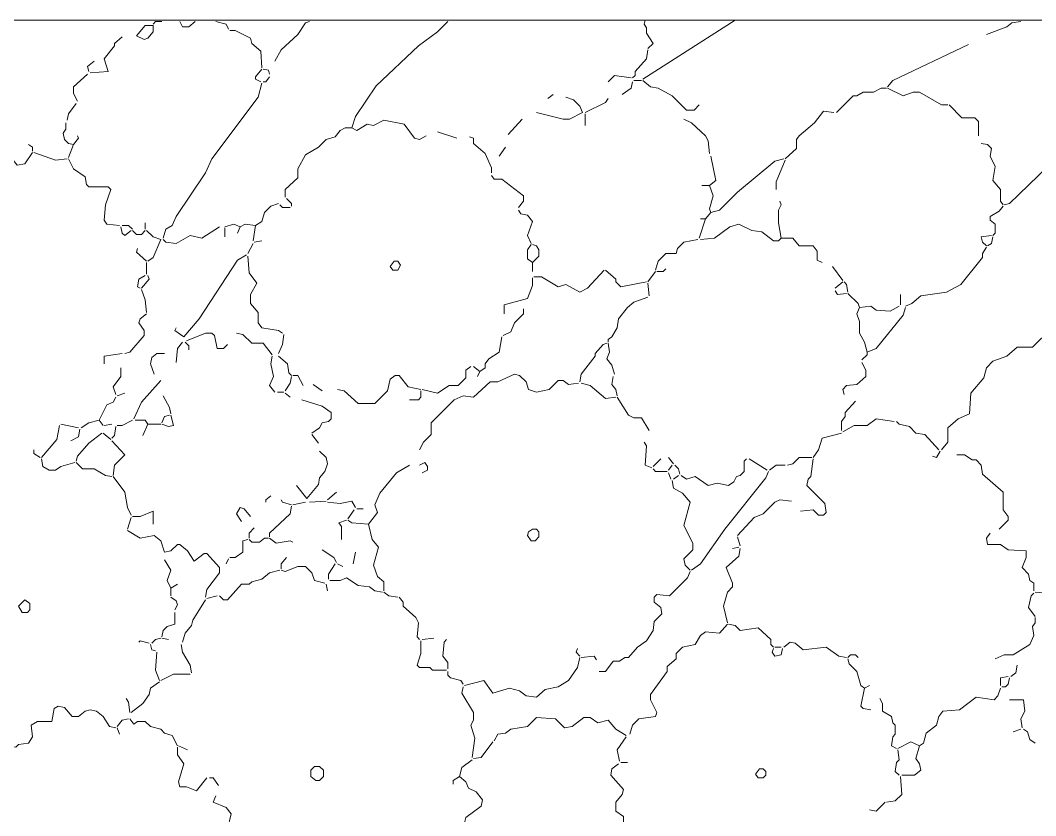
# Model space of a CAD drawing. Header units: millimetres. Extents: x 0 to 150953, y 0 to 85148.
# Drawn here: x 95980 to 119843, y 66452 to 85148 of the extents above; entities that cross this region are included whole.
import ezdxf

# ---------------------------------------------------------------- set-up
doc = ezdxf.new("R2010")
doc.units = ezdxf.units.MM
doc.layers.add('ANNOTATION', color=3, linetype='CONTINUOUS', lineweight=0, plot=False)
doc.layers.add('LINEWORK', color=7, linetype='CONTINUOUS', lineweight=0, plot=False)

msp = doc.modelspace()

# ---------------------------------------------------------------- linework, layer by layer
at = {"layer": 'ANNOTATION'}
msp.add_lwpolyline([(0, 0), (150952.665, 0), (150952.665, 85148.15), (0, 85148.15)], close=True, dxfattribs=at)
at = {"layer": 'LINEWORK'}
for points in [[(99098.47, 85027.631), (98917.688, 85027.631), (98706.773, 84786.587), (98887.554, 84696.196), (98977.945, 84726.324), (99098.47, 84876.978)], [(104762.957, 79483.657), (104853.348, 79483.657), (104913.605, 79393.266), (104853.348, 79272.747), (104732.823, 79272.747), (104672.567, 79363.138)], [(108017.027, 73186.434), (108107.418, 73186.434), (108167.674, 73126.171), (108167.674, 73005.652), (108077.284, 72915.261), (107986.893, 72915.261), (107896.502, 73035.78), (107926.636, 73126.171)], [(96085.439, 71529.265), (95934.791, 71378.617), (96025.182, 71227.964), (96145.696, 71227.964), (96205.964, 71288.226), (96205.964, 71438.874)], [(102894.884, 67612.331), (103015.398, 67612.331), (103105.789, 67521.941), (103105.789, 67371.287), (103015.398, 67280.897), (102925.007, 67280.897), (102804.493, 67371.287), (102804.493, 67521.941)], [(113350.085, 67552.069), (113440.476, 67552.069), (113500.733, 67491.812), (113500.733, 67401.421), (113440.476, 67341.159), (113319.951, 67341.159), (113259.694, 67431.55)]]:
    msp.add_lwpolyline(points, close=True, dxfattribs=at)
for points in [[(99309.374, 85118.022), (99158.727, 85118.022), (99098.47, 85057.759)], [(99731.206, 85118.022), (99791.462, 84997.497), (99942.11, 84997.497), (100092.769, 85118.022)], [(100574.846, 85118.022), (100815.895, 85057.759), (100876.152, 84937.24)], [(102774.359, 85118.022), (102683.969, 85087.888), (102503.187, 84816.715), (102111.49, 84455.152), (101960.842, 84183.979)], [(106028.429, 85118.022), (105787.39, 84876.978), (105335.436, 84545.543), (104341.137, 83611.506), (103859.049, 82888.38), (103768.658, 82617.207)], [(112777.606, 85148.15), (110608.227, 83762.159)], [(110668.494, 85148.15), (110638.36, 85057.759), (110698.617, 84967.368), (110698.617, 84846.849), (110849.276, 84605.805), (110728.751, 84485.286)], [(119496.661, 85118.022), (119285.745, 85087.888), (119165.231, 84997.497), (118683.143, 84816.715)], [(98375.343, 84756.458), (98194.562, 84605.805), (98194.562, 84545.543), (97953.512, 84244.242), (98043.903, 83942.941), (97622.083, 83912.807)], [(100906.286, 84907.106), (101026.8, 84907.106), (101388.363, 84726.324), (101418.497, 84605.805), (101629.413, 84425.023), (101659.536, 84033.332)], [(118261.323, 84575.677), (116483.63, 83732.025), (116363.116, 83581.378)], [(110728.751, 84455.152), (110698.617, 84244.242), (110427.445, 83942.941), (110427.445, 83852.55), (110367.188, 83792.288)], [(97712.474, 84183.979), (97561.826, 84063.46), (97591.949, 83942.941)], [(101659.536, 84003.198), (101508.888, 83822.416), (101508.888, 83762.159), (101629.413, 83701.897)], [(101689.67, 84003.198), (101810.194, 83973.069), (101840.317, 83882.679)], [(97561.826, 83882.679), (97230.386, 83581.378), (97230.386, 83430.724), (97320.776, 83249.943)], [(101840.317, 83822.416), (101749.926, 83701.897), (101689.67, 83701.897)], [(110337.054, 83792.288), (109945.368, 83852.55), (109794.709, 83701.897)], [(101659.536, 83671.768), (101569.145, 83340.334), (100484.455, 81894.081), (100333.807, 81562.646), (99640.815, 80538.218), (99550.424, 80327.308), (99399.765, 80236.917), (99339.508, 80026.002)], [(110367.188, 83701.897), (110337.054, 83551.244), (110126.15, 83400.596)], [(110397.322, 83732.025), (110578.104, 83732.025)], [(110608.227, 83732.025), (110789.008, 83581.378), (110969.79, 83551.244), (111301.23, 83370.462), (111632.659, 83039.033), (111813.441, 83039.033), (111933.966, 83159.552)], [(116332.982, 83551.244), (116212.457, 83551.244), (116031.676, 83460.853), (115790.637, 83460.853), (115639.989, 83370.462), (115549.599, 83370.462), (115157.901, 82978.77)], [(116363.116, 83551.244), (116724.679, 83370.462), (116965.718, 83460.853), (117116.365, 83460.853), (117628.587, 83159.552), (117779.235, 83159.552)], [(108499.115, 83400.596), (108378.59, 83310.205)], [(108800.41, 83340.334), (108981.192, 83280.071), (109131.851, 83129.424), (109192.107, 82978.77)], [(109794.709, 83310.205), (109734.452, 83219.814), (109252.364, 82978.77)], [(97290.653, 83189.68), (97109.872, 82948.642), (97079.738, 82797.989)], [(117809.369, 83159.552), (118110.664, 82858.251), (118411.971, 82858.251), (118502.362, 82767.86), (118502.362, 82436.425)], [(107775.988, 82828.117), (107444.548, 82466.554)], [(108107.418, 82978.77), (108740.153, 82828.117), (108890.801, 82828.117), (109192.107, 82978.77)], [(109252.364, 82948.642), (109252.364, 82677.469)], [(111572.403, 82828.117), (111753.184, 82737.726), (112084.614, 82436.425), (112144.87, 82315.906), (112175.004, 82014.6)], [(115097.644, 82978.77), (114856.595, 83008.899), (114645.69, 82737.726), (114284.127, 82436.425), (114223.859, 82346.035), (114223.859, 82135.125), (113952.687, 81894.081)], [(123142.427, 82617.207), (122479.558, 82617.207), (122268.642, 82888.38), (122117.994, 82888.38), (121876.956, 82587.079), (121093.561, 82195.381), (120882.657, 82135.125), (120129.396, 81713.299), (119225.488, 80839.519), (119104.963, 80809.391)], [(97049.604, 82737.726), (97049.604, 82587.079), (96989.347, 82496.688), (97019.481, 82346.035), (97109.872, 82255.644), (97230.386, 82225.515)], [(103768.658, 82617.207), (103618.011, 82617.207), (103497.486, 82556.945), (103376.961, 82406.297), (103166.057, 82346.035), (102985.275, 82165.253), (102683.969, 81984.471), (102503.187, 81653.037), (102503.187, 81442.126), (102201.881, 81170.954), (102201.881, 80990.172)], [(103768.658, 82617.207), (103889.183, 82556.945), (104130.222, 82707.598), (104280.869, 82677.469), (104521.919, 82797.989), (105003.996, 82707.598), (105245.045, 82376.163), (105365.559, 82346.035), (105516.218, 82436.425)], [(94036.584, 82315.906), (94247.489, 82315.906), (94398.147, 82466.554), (94699.443, 82556.945), (94910.358, 82406.297), (95151.397, 82556.945), (95241.788, 82556.945), (95392.446, 82406.297), (95452.703, 82225.515), (95754.01, 82104.991), (95814.266, 81863.952), (95904.657, 81743.427), (96085.439, 81773.561), (96266.221, 82044.734)], [(97320.776, 82436.425), (97350.91, 82376.163), (97230.386, 82225.515)], [(105787.39, 82526.816), (106239.344, 82376.163)], [(106540.64, 82406.297), (106631.031, 82376.163), (106631.031, 82255.644), (106902.203, 82014.6), (107052.862, 81683.17), (107052.862, 81562.646)], [(96175.83, 82225.515), (96266.221, 82165.253), (96266.221, 82074.862)], [(97230.386, 82225.515), (97109.872, 81924.209)], [(107384.291, 82165.253), (107233.643, 81954.343)], [(118562.618, 82255.644), (118713.277, 82225.515), (118803.668, 82135.125), (118773.534, 81954.343), (118894.059, 81713.299), (118833.791, 81381.864), (119014.573, 81170.954), (119014.573, 80899.782), (119074.84, 80809.391)], [(96296.354, 82044.734), (96808.565, 81863.952), (97079.738, 81894.081)], [(97109.872, 81894.081), (97230.386, 81653.037), (97501.558, 81472.255), (97531.692, 81291.473), (97591.949, 81231.216), (98043.903, 81231.216), (98104.171, 81170.954), (97983.646, 80809.391), (97953.512, 80447.827), (98013.78, 80357.437), (98315.075, 80327.308)], [(112205.138, 81954.343), (112325.652, 81381.864), (112175.004, 81261.345)], [(113922.564, 81894.081), (113711.648, 81833.818), (112837.874, 81110.692), (112416.043, 80688.871), (112205.138, 80628.609)], [(113952.687, 81863.952), (113741.782, 81351.736), (113741.782, 81170.954)], [(107052.862, 81502.389), (107113.119, 81411.998), (107293.9, 81411.998), (107806.111, 81020.301), (107806.111, 80899.782), (107685.597, 80749.128)], [(111994.223, 81261.345), (112175.004, 81261.345)], [(112175.004, 81261.345), (112265.395, 81020.301), (112175.004, 80719), (112205.138, 80628.609)], [(102232.014, 80960.044), (102352.539, 80839.519), (102352.539, 80779.262)], [(113832.173, 80899.782), (113862.296, 80809.391), (113802.039, 80688.871), (113802.039, 80387.565), (113862.296, 80026.002)], [(102051.233, 80839.519), (101870.451, 80779.262), (101719.804, 80628.609), (101659.536, 80417.699), (101508.888, 80327.308)], [(102081.367, 80809.391), (102141.624, 80749.128), (102322.405, 80749.128)], [(107685.597, 80688.871), (107745.854, 80598.481), (107896.502, 80568.347), (108017.027, 80417.699), (107896.502, 80086.264), (107986.893, 79905.483)], [(119074.84, 80779.262), (118984.45, 80658.738), (118773.534, 80538.218), (118773.534, 80447.827), (118894.059, 80357.437), (118894.059, 80146.527), (118833.791, 80086.264)], [(112084.614, 80477.956), (111933.966, 80026.002)], [(111964.089, 80477.956), (112084.614, 80477.956)], [(112205.138, 80628.609), (112084.614, 80477.956)], [(98345.209, 80297.174), (98375.343, 80146.527), (98435.6, 80086.264), (98586.248, 80206.783)], [(98375.343, 80327.308), (98525.991, 80327.308), (98616.382, 80236.917)], [(98616.382, 80206.783), (98706.773, 80116.393), (98827.297, 80116.393), (98917.688, 80206.783)], [(98917.688, 80387.565), (98917.688, 80236.917)], [(98947.811, 80206.783), (99098.47, 80056.136), (99279.251, 79995.873)], [(100665.237, 80297.174), (100243.416, 80026.002), (99972.244, 80086.264), (99640.815, 79905.483), (99399.765, 79935.611), (99339.508, 79995.873)], [(100785.761, 80297.174), (100996.677, 80357.437), (101147.325, 80297.174)], [(100785.761, 80267.046), (100785.761, 80056.136)], [(101147.325, 80297.174), (101087.068, 80146.527)], [(101508.888, 80327.308), (101267.849, 80357.437), (101147.325, 80297.174)], [(101508.888, 80327.308), (101448.631, 79965.745)], [(113862.296, 80026.002), (113802.039, 79965.745), (113681.514, 79965.745), (113410.342, 80176.655), (113169.303, 80206.783), (112867.997, 80357.437), (112657.092, 80297.174), (112295.529, 80026.002), (111964.089, 79995.873)], [(99279.251, 79995.873), (99098.47, 79574.048), (98977.945, 79483.657)], [(101659.536, 79965.745), (101478.754, 79935.611)], [(111903.832, 79995.873), (111572.403, 79935.611), (111421.744, 79784.963), (111391.621, 79664.439), (111150.571, 79664.439), (110969.79, 79483.657), (110909.533, 79272.747)], [(113862.296, 80026.002), (114133.468, 80026.002), (114284.127, 79845.22), (114615.556, 79845.22), (114705.947, 79724.701), (114705.947, 79513.791), (114826.472, 79453.528)], [(118803.668, 80086.264), (118562.618, 80056.136), (118592.752, 79935.611), (118683.143, 79845.22)], [(118833.791, 80056.136), (118803.668, 79905.483), (118713.277, 79845.22)], [(98736.907, 79784.963), (98706.773, 79694.573), (98947.811, 79483.657)], [(101448.631, 79905.483), (101328.106, 79664.439)], [(107986.893, 79875.354), (107896.502, 79754.829), (107896.502, 79543.919), (108017.027, 79453.528)], [(108017.027, 79875.354), (108107.418, 79845.22), (108167.674, 79754.829), (108167.674, 79604.182), (108017.027, 79453.528)], [(118683.143, 79815.092), (118592.752, 79664.439), (118592.752, 79574.048), (118080.541, 78941.312), (117749.101, 78760.53), (117146.499, 78670.14), (116935.584, 78489.358), (116784.936, 78429.101)], [(101297.972, 79634.31), (101087.068, 79513.791), (100183.16, 78127.795), (99821.596, 77705.975)], [(101328.106, 79604.182), (101358.24, 79212.484), (101539.022, 78971.446), (101388.363, 78700.274), (101388.363, 78489.358), (101569.145, 78278.448), (101569.145, 78037.404), (101659.536, 77916.885), (102051.233, 77856.622), (102141.624, 77796.365)], [(98947.811, 79453.528), (98947.811, 79182.356)], [(108017.027, 79453.528), (108017.027, 79242.618)], [(109704.318, 79272.747), (109312.632, 78850.921), (109131.851, 78760.53), (108800.41, 78941.312), (108619.629, 78881.055), (108227.942, 79122.094), (108047.161, 79122.094)], [(109734.452, 79272.747), (109975.491, 79061.837), (109975.491, 79001.574), (110096.016, 78881.055), (110698.617, 79001.574)], [(110909.533, 79242.618), (110728.751, 79001.574)], [(111150.571, 79302.875), (111090.315, 79242.618), (110939.667, 79242.618)], [(115067.511, 79363.138), (115308.549, 79031.703)], [(98917.688, 79152.228), (98767.029, 79061.837), (98736.907, 78881.055), (98797.163, 78850.921)], [(98977.945, 79152.228), (99008.079, 79061.837), (98827.297, 78850.921)], [(108017.027, 79091.965), (108017.027, 78911.184), (107896.502, 78609.883), (107354.157, 78459.229), (107354.157, 78248.319)], [(115308.549, 79001.574), (115127.767, 78850.921)], [(115338.683, 79001.574), (115398.94, 78941.312), (115429.074, 78760.53)], [(98827.297, 78820.793), (98917.688, 78579.749), (98947.811, 78278.448)], [(110728.751, 78971.446), (110758.885, 78670.14)], [(115127.767, 78790.664), (115188.035, 78700.274), (115398.94, 78730.402)], [(110728.751, 78640.011), (110397.322, 78519.492), (110246.663, 78398.967), (110035.759, 78127.795), (110005.625, 77916.885), (109885.1, 77705.975), (109794.709, 77645.712), (109794.709, 77585.45)], [(115429.074, 78730.402), (115670.112, 78489.358), (115700.246, 78398.967)], [(116664.411, 78700.274), (116664.411, 78459.229)], [(107806.111, 78368.839), (107806.111, 78248.319), (107595.207, 78037.404), (107504.816, 77826.494), (107324.034, 77736.103)], [(115700.246, 78398.967), (115639.989, 78248.319), (115700.246, 78067.538), (115700.246, 77796.365), (115820.771, 77585.45), (115881.028, 77344.411)], [(116634.288, 78429.101), (116423.373, 78308.576), (116091.943, 78338.71), (115971.419, 78429.101), (115700.246, 78398.967)], [(116784.936, 78398.967), (116724.679, 78218.185), (116091.943, 77434.802), (115881.028, 77344.411)], [(98947.811, 78248.319), (98797.163, 78127.795), (98767.029, 78037.404), (98887.554, 77856.622), (98887.554, 77736.103), (98556.125, 77344.411), (98435.6, 77314.277)], [(99640.815, 77916.885), (99610.681, 77856.622), (99821.596, 77705.975)], [(99881.853, 77615.584), (100333.807, 77796.365), (100484.455, 77796.365), (100544.723, 77736.103), (100604.98, 77434.802), (100755.627, 77434.802), (100846.018, 77525.193)], [(101056.934, 77796.365), (101207.582, 77766.231), (101418.497, 77555.321), (101689.67, 77555.321), (101900.585, 77284.149)], [(99791.462, 77585.45), (99670.938, 77434.802), (99640.815, 77103.367)], [(99851.719, 77585.45), (99942.11, 77495.059), (99942.11, 77404.668)], [(102171.758, 77766.231), (102141.624, 77525.193), (102051.233, 77314.277)], [(107293.9, 77705.975), (107233.643, 77344.411), (106992.594, 77193.758), (106902.203, 77073.239), (106902.203, 76982.848), (106781.689, 76892.457)], [(120671.741, 77585.45), (120400.569, 77736.103), (120219.787, 77766.231), (119978.749, 77675.841), (119767.833, 77464.931), (119406.27, 77464.931), (119165.231, 77254.02), (118833.791, 77133.496), (118683.143, 76982.848), (118622.886, 76741.804), (118321.58, 76380.241), (118291.446, 75898.158), (118020.274, 75777.633), (117779.235, 75566.723), (117779.235, 75235.289), (117628.587, 75054.507)], [(109764.586, 77555.321), (109674.195, 77525.193), (109493.414, 77314.277), (109493.414, 77254.02), (109161.973, 76832.195), (109131.851, 76651.413)], [(109794.709, 77555.321), (109824.843, 77344.411), (109764.586, 77193.758), (109885.1, 77043.105), (109945.368, 76832.195)], [(115881.028, 77344.411), (115881.028, 77284.149), (115760.503, 77163.63)], [(98375.343, 77314.277), (97953.512, 77254.02), (97953.512, 77073.239)], [(99369.642, 77314.277), (99188.861, 77314.277), (99068.336, 77223.886), (99038.202, 77073.239), (99128.593, 76832.195)], [(101900.585, 77254.02), (101870.451, 77073.239), (101930.708, 76771.932), (101840.317, 76561.022), (101960.842, 76410.369)], [(102051.233, 77254.02), (102262.148, 77073.239), (102292.271, 76862.323), (102352.539, 76802.066)], [(115760.503, 77103.367), (115850.894, 76922.586), (115850.894, 76771.932), (115639.989, 76591.151), (115398.94, 76561.022), (115308.549, 76470.632), (115338.683, 76350.112)], [(98345.209, 76982.848), (98345.209, 76771.932), (98164.428, 76530.894), (98224.685, 76350.112)], [(106570.774, 77012.976), (106450.249, 76922.586), (106450.249, 76741.804), (106269.467, 76561.022), (106058.563, 76561.022), (105787.39, 76380.241), (105425.827, 76470.632)], [(106631.031, 77012.976), (106781.689, 76892.457)], [(106781.689, 76892.457), (106721.421, 76771.932)], [(99279.251, 76681.542), (98827.297, 76169.331), (98646.516, 75777.633)], [(102352.539, 76771.932), (102322.405, 76621.285), (102201.881, 76440.503)], [(102382.662, 76802.066), (102503.187, 76802.066), (102623.712, 76561.022)], [(105395.693, 76470.632), (105094.387, 76530.894), (104883.482, 76802.066), (104793.091, 76802.066), (104672.567, 76711.676), (104612.31, 76440.503), (104311.003, 76139.197), (103919.306, 76139.197)], [(109101.717, 76621.285), (108860.678, 76591.151), (108740.153, 76681.542), (108619.629, 76681.542), (108408.724, 76470.632), (108107.418, 76410.369), (107926.636, 76470.632), (107866.379, 76651.413), (107715.72, 76802.066), (107595.207, 76832.195), (107203.509, 76651.413), (107022.728, 76651.413), (106631.031, 76289.85), (106389.992, 76319.978), (106179.076, 76229.587), (105636.732, 75687.243), (105636.732, 75416.07), (105455.95, 75235.289), (105365.559, 75054.507)], [(109161.973, 76621.285), (109372.889, 76561.022), (109734.452, 76259.721), (109975.491, 76289.85)], [(109915.234, 76771.932), (109885.1, 76591.151), (109975.491, 76470.632), (110005.625, 76319.978)], [(98435.6, 76380.241), (98254.819, 76319.978)], [(102021.099, 76410.369), (102171.758, 76410.369)], [(102201.881, 76380.241), (102322.405, 76289.85)], [(102864.75, 76591.151), (103075.666, 76440.503)], [(103437.229, 76470.632), (103587.877, 76440.503), (103919.306, 76139.197)], [(105395.693, 76440.503), (105395.693, 76289.85), (105335.436, 76229.587), (105124.521, 76229.587)], [(98224.685, 76289.85), (98164.428, 76169.331), (98013.78, 76109.068), (97832.998, 75747.505)], [(99339.508, 76319.978), (99490.156, 76048.806), (99520.29, 75898.158)], [(102593.578, 76229.587), (103075.666, 76078.94), (103286.57, 75928.287), (103286.57, 75777.633), (103226.313, 75717.377), (103075.666, 75687.243), (103015.398, 75566.723), (102834.616, 75446.204)], [(110005.625, 76289.85), (110276.797, 75868.024), (110397.322, 75807.767), (110578.104, 75807.767), (110758.885, 75506.461)], [(115609.855, 76199.459), (115368.817, 75928.287), (115368.817, 75837.896), (115278.426, 75717.377), (115278.426, 75506.461)], [(96929.09, 75657.114), (97350.91, 75566.723)], [(97832.998, 75747.505), (97591.949, 75687.243), (97411.167, 75566.723)], [(97832.998, 75747.505), (97923.389, 75626.986)], [(98134.294, 75657.114), (97953.512, 75626.986)], [(98616.382, 75747.505), (98375.343, 75626.986), (98254.819, 75626.986)], [(98676.639, 75747.505), (98917.688, 75747.505), (98977.945, 75657.114)], [(98977.945, 75657.114), (98857.42, 75385.942)], [(98977.945, 75657.114), (99279.251, 75657.114)], [(99490.156, 75868.024), (99369.642, 75837.896), (99309.374, 75687.243)], [(99520.29, 75868.024), (99580.547, 75626.986), (99460.033, 75596.852), (99309.374, 75657.114)], [(116513.764, 75717.377), (116091.943, 75777.633), (115881.028, 75626.986), (115579.721, 75626.986), (115308.549, 75476.333)], [(116574.02, 75717.377), (116634.288, 75657.114), (116875.327, 75596.852), (117025.975, 75446.204), (117236.89, 75416.07), (117568.319, 75054.507)], [(96898.956, 75626.986), (96838.699, 75295.551), (96477.136, 74873.725)], [(97381.044, 75536.595), (97350.91, 75355.813), (97170.129, 75265.422)], [(97893.255, 75446.204), (97591.949, 75205.16), (97320.776, 74903.859), (97290.653, 74783.334)], [(97923.389, 75446.204), (98104.171, 75295.551)], [(98224.685, 75596.852), (98194.562, 75385.942), (98134.294, 75325.679)], [(102834.616, 75416.07), (102985.275, 75205.16)], [(115278.426, 75446.204), (114826.472, 75325.679), (114736.081, 75054.507), (114615.556, 74873.725)], [(98134.294, 75265.422), (98435.6, 74933.988), (98194.562, 74692.944), (98164.428, 74451.905)], [(110638.36, 75235.289), (110698.617, 75144.898), (110668.494, 74692.944), (110819.142, 74632.687)], [(96296.354, 75054.507), (96296.354, 74964.116), (96447.002, 74873.725)], [(103015.398, 75024.378), (103166.057, 74873.725), (103196.18, 74723.078), (103135.923, 74542.296), (103015.398, 74391.643), (102985.275, 74240.99), (102714.103, 73909.56)], [(117598.453, 75024.378), (117508.063, 74873.725), (117417.672, 74903.859)], [(117990.151, 74933.988), (118170.932, 74933.988), (118351.714, 74813.468), (118442.105, 74813.468), (118562.618, 74692.944), (118592.752, 74482.034), (119074.84, 74060.208), (119074.84, 73638.388), (119195.354, 73487.735), (119195.354, 73397.344), (118984.45, 73186.434)], [(96477.136, 74843.597), (96507.259, 74662.815), (96657.918, 74572.424), (96808.565, 74572.424), (96929.09, 74662.815), (97260.52, 74753.206)], [(97290.653, 74753.206), (97441.301, 74602.553), (97712.474, 74602.553), (97983.646, 74451.905), (98134.294, 74421.771)], [(105124.521, 74692.944), (104823.214, 74512.162), (104431.528, 74030.079), (104311.003, 73758.907), (104371.26, 73578.125), (104160.356, 73306.953)], [(105365.559, 74692.944), (105486.084, 74753.206), (105546.341, 74662.815), (105546.341, 74572.424), (105425.827, 74512.162)], [(111030.058, 74843.597), (110849.276, 74662.815)], [(111210.839, 74873.725), (111331.353, 74723.078)], [(111301.23, 74692.944), (111210.839, 74572.424)], [(111361.487, 74692.944), (111451.878, 74602.553), (111482.012, 74482.034)], [(113048.779, 74843.597), (112988.522, 74783.334), (112988.522, 74542.296), (112898.131, 74451.905)], [(113109.047, 74843.597), (113530.867, 74572.424)], [(113952.687, 74692.944), (113741.782, 74692.944), (113591.124, 74572.424)], [(114585.423, 74873.725), (114284.127, 74873.725), (114133.468, 74723.078), (114012.955, 74692.944)], [(114615.556, 74843.597), (114555.3, 74421.771), (114495.032, 74361.514), (114464.909, 74210.861), (114886.729, 73789.035), (114916.863, 73578.125), (114856.595, 73517.863), (114736.081, 73517.863), (114615.556, 73638.388), (114314.25, 73608.254)], [(110849.276, 74602.553), (110909.533, 74542.296), (111180.705, 74542.296)], [(111210.839, 74512.162), (111271.096, 74361.514)], [(113561.001, 74542.296), (113500.733, 74391.643), (112536.568, 73186.434), (111964.089, 72372.916), (111753.184, 72222.263)], [(98164.428, 74421.771), (98435.6, 74060.208), (98495.857, 73698.645), (98586.248, 73517.863)], [(111301.23, 74331.38), (111331.353, 74150.599), (111542.269, 74030.079), (111723.05, 73819.169), (111572.403, 73276.824), (111783.307, 72854.999), (111783.307, 72704.346), (111572.403, 72493.436), (111602.526, 72342.782), (111723.05, 72222.263)], [(111451.878, 74451.905), (111331.353, 74361.514)], [(111512.135, 74451.905), (111632.659, 74361.514), (111843.575, 74421.771), (112144.87, 74210.861), (112355.786, 74271.123), (112626.958, 74210.861), (112747.483, 74301.252), (112807.74, 74421.771), (112898.131, 74451.905)], [(102473.053, 74210.861), (102714.103, 73909.56)], [(103407.095, 74060.208), (103196.18, 73879.426)], [(101870.451, 73969.817), (101749.926, 73879.426), (101749.926, 73819.169)], [(102111.49, 73879.426), (102141.624, 73819.169), (102352.539, 73758.907)], [(102683.969, 73819.169), (102382.662, 73758.907)], [(103166.057, 73849.298), (102774.359, 73819.169)], [(103196.18, 73819.169), (103497.486, 73789.035), (103768.658, 73849.298), (103859.049, 73698.645)], [(114103.345, 73849.298), (113832.173, 73879.426), (113711.648, 73819.169), (113440.476, 73547.997), (113229.56, 73457.606), (112837.874, 73035.78)], [(98616.382, 73487.735), (98797.163, 73487.735), (99098.47, 73608.254), (99098.47, 73306.953)], [(101388.363, 73487.735), (101237.715, 73668.516), (101147.325, 73698.645), (101056.934, 73547.997), (101177.459, 73367.215)], [(102352.539, 73728.779), (102322.405, 73547.997), (101840.317, 73096.043), (101840.317, 73005.652)], [(103828.915, 73638.388), (103678.268, 73427.472)], [(103889.183, 73668.516), (104039.831, 73668.516)], [(98586.248, 73457.606), (98495.857, 73186.434)], [(103648.134, 73397.344), (103467.352, 73337.081), (103527.62, 73246.691), (103527.62, 72945.39)], [(103678.268, 73397.344), (103768.658, 73337.081), (104160.356, 73306.953)], [(104160.356, 73306.953), (104250.746, 72945.39), (104401.394, 72764.608), (104280.869, 72342.782), (104371.26, 72071.61), (104521.919, 71951.091), (104521.919, 71740.181)], [(98495.857, 73156.3), (98797.163, 72975.518), (99128.593, 73035.78), (99279.251, 72915.261), (99369.642, 72644.089)], [(101478.754, 73216.562), (101358.24, 73096.043), (101358.24, 72975.518)], [(118773.534, 73096.043), (118683.143, 72975.518), (118713.277, 72824.87), (119014.573, 72824.87), (119195.354, 72704.346), (119617.185, 72674.217), (119617.185, 72523.564), (119526.795, 72282.525), (119677.442, 72131.872), (119707.576, 71981.219), (119797.967, 71920.962), (119797.967, 71740.181)], [(99369.642, 72644.089), (99520.29, 72674.217), (99670.938, 72824.87), (99731.206, 72824.87), (99911.987, 72674.217), (100062.635, 72433.173), (100303.673, 72613.955), (100363.941, 72613.955), (100665.237, 72282.525), (100665.237, 72162.001), (100363.941, 71770.309), (100333.807, 71589.527)], [(101328.106, 72945.39), (101207.582, 72915.261), (101207.582, 72644.089), (101026.8, 72523.564), (100906.286, 72523.564)], [(101810.194, 72975.518), (101719.804, 72975.518), (101599.279, 72885.127), (101418.497, 72885.127), (101358.24, 72945.39)], [(101840.317, 72975.518), (101990.976, 72854.999), (102322.405, 72915.261), (102382.662, 72885.127)], [(112837.874, 73005.652), (112898.131, 72794.736)], [(103075.666, 72704.346), (103346.838, 72523.564), (103407.095, 72403.045)], [(103859.049, 72644.089), (103798.792, 72372.916)], [(112898.131, 72734.48), (112867.997, 72553.698), (112566.702, 72282.525), (112717.349, 71920.962), (112717.349, 71830.571), (112596.825, 71710.047), (112506.434, 71378.617), (112596.825, 70986.92)], [(112867.997, 72764.608), (112717.349, 72734.48)], [(99369.642, 72463.307), (99520.29, 72222.263), (99429.899, 71981.219), (99520.29, 71800.437)], [(100876.152, 72493.436), (100815.895, 72372.916)], [(102232.014, 72523.564), (102111.49, 72372.916), (102111.49, 72252.392)], [(102111.49, 72222.263), (102201.881, 72192.135), (102503.187, 72312.654), (102683.969, 72312.654), (102834.616, 72162.001), (102894.884, 71981.219), (103135.923, 71920.962)], [(103376.961, 72372.916), (103226.313, 72131.872), (103226.313, 72011.353)], [(103437.229, 72372.916), (103557.743, 72312.654)], [(102081.367, 72222.263), (101840.317, 72162.001), (101659.536, 72011.353), (101418.497, 71951.091), (101358.24, 71890.828), (101177.459, 71890.828), (100846.018, 71529.265), (100755.627, 71529.265), (100665.237, 71619.656)], [(111723.05, 72192.135), (111662.793, 72041.481), (111240.962, 71619.656), (110939.667, 71649.79), (110879.399, 71589.527), (110879.399, 71469.008), (111030.058, 71348.483), (111060.181, 71197.836), (110879.399, 71017.054), (110849.276, 70806.138), (110698.617, 70565.1), (110487.713, 70414.447), (110276.797, 70173.403), (110186.406, 70173.403), (110065.882, 70083.012), (109915.234, 70083.012), (109734.452, 69841.973), (109583.805, 69841.973)], [(99670.938, 71890.828), (99520.29, 71800.437)], [(103166.057, 71890.828), (103196.18, 71740.181)], [(103256.447, 71981.219), (103497.486, 71981.219), (103648.134, 72041.481), (103919.306, 71860.7), (104190.479, 71830.571), (104311.003, 71740.181), (104491.785, 71710.047)], [(99520.29, 71800.437), (99520.29, 71619.656)], [(100604.98, 71619.656), (100363.941, 71559.399)], [(104521.919, 71710.047), (104642.433, 71619.656), (104853.348, 71589.527)], [(119797.967, 71679.918), (119737.699, 71619.656), (119677.442, 71348.483), (119828.09, 71137.573)], [(119828.09, 71710.047), (120129.396, 71679.918), (120189.653, 71619.656)], [(99520.29, 71589.527), (99640.815, 71499.137), (99670.938, 71408.746), (99610.681, 71288.226)], [(100333.807, 71529.265), (100032.501, 71047.182), (100002.378, 70926.663), (99851.719, 70745.882), (99791.462, 70534.966)], [(104883.482, 71589.527), (104973.873, 71469.008), (104973.873, 71378.617), (105275.168, 71107.445), (105335.436, 70986.92), (105305.302, 70655.491), (105365.559, 70595.228)], [(99610.681, 71227.964), (99610.681, 70956.792), (99429.899, 70896.529), (99339.508, 70806.138), (99309.374, 70655.491)], [(112596.825, 70956.792), (112416.043, 70745.882), (112084.614, 70776.01), (111964.089, 70685.619), (111843.575, 70474.709), (111542.269, 70414.447), (111391.621, 70263.794), (111391.621, 70143.274), (111180.705, 69962.493), (111180.705, 69841.973), (110789.008, 69299.629), (110789.008, 69179.104), (110939.667, 68877.803), (110909.533, 68787.412), (110517.836, 68727.15), (110367.188, 68576.502), (110306.931, 68365.586)], [(112626.958, 70956.792), (112777.606, 70926.663), (112898.131, 70806.138), (113319.951, 70866.401), (113621.257, 70595.228), (113621.257, 70474.709), (113681.514, 70414.447)], [(119828.09, 71107.445), (119828.09, 70986.92), (119767.833, 70896.529), (119797.967, 70685.619), (119707.576, 70474.709), (119315.879, 70233.665)], [(98767.029, 70534.966), (98797.163, 70565.1), (99008.079, 70504.838)], [(99038.202, 70474.709), (99068.336, 70354.184), (99158.727, 70324.056)], [(99279.251, 70625.357), (99158.727, 70595.228), (99068.336, 70504.838)], [(99309.374, 70625.357), (99460.033, 70595.228)], [(99761.328, 70474.709), (99791.462, 70293.927), (99972.244, 69992.621), (100002.378, 69811.839)], [(105395.693, 70565.1), (105395.693, 70263.794), (105305.302, 69992.621), (105365.559, 69932.364), (105606.609, 69932.364), (105666.866, 69872.102), (105998.295, 69872.102)], [(105696.999, 70625.357), (105425.827, 70595.228)], [(105998.295, 70595.228), (105938.038, 70534.966), (105907.904, 70203.537), (106028.429, 70052.883)], [(113711.648, 70414.447), (113862.296, 70414.447)], [(113922.564, 70414.447), (114073.212, 70534.966), (114193.736, 70504.838), (114374.518, 70354.184), (114916.863, 70414.447), (115218.158, 70203.537), (115398.94, 70173.403)], [(99188.861, 70293.927), (99158.727, 69872.102), (99249.117, 69631.058)], [(109131.851, 70173.403), (109071.583, 69932.364), (108860.678, 69631.058), (108619.629, 69480.41), (108318.333, 69420.148), (108107.418, 69239.366), (107866.379, 69269.495), (107715.72, 69390.019), (107474.682, 69450.276), (107082.985, 69329.757), (106872.08, 69631.058), (106420.126, 69510.539)], [(109071.583, 70384.318), (109041.46, 70293.927), (109131.851, 70203.537)], [(109161.973, 70173.403), (109463.28, 70203.537), (109523.537, 70113.146)], [(113681.514, 70384.318), (113651.391, 70293.927), (113711.648, 70203.537), (113862.296, 70233.665), (113892.43, 70384.318)], [(115429.074, 70173.403), (115489.331, 70233.665), (115609.855, 70233.665), (115670.112, 70173.403)], [(119315.879, 70233.665), (119104.963, 70233.665), (118894.059, 70143.274)], [(106028.429, 70052.883), (106028.429, 69902.23)], [(115429.074, 70143.274), (115459.208, 70022.755), (115639.989, 69841.973), (115730.38, 69510.539), (115820.771, 69450.276)], [(119406.27, 69992.621), (119376.136, 69811.839), (119255.622, 69721.449)], [(99972.244, 69781.711), (99580.547, 69781.711), (99279.251, 69631.058)], [(106028.429, 69841.973), (106028.429, 69751.583), (106088.686, 69691.32), (106329.735, 69631.058), (106389.992, 69540.667)], [(119195.354, 69721.449), (119014.573, 69691.32), (119014.573, 69510.539)], [(119225.488, 69691.32), (119195.354, 69540.667), (119135.097, 69480.41), (119044.707, 69480.41)], [(99249.117, 69600.929), (99038.202, 69450.276), (99008.079, 69299.629), (98857.42, 69088.713), (98586.248, 68877.803)], [(106389.992, 69480.41), (106359.858, 69329.757), (106631.031, 68877.803), (106631.031, 68697.021), (106570.774, 68576.502), (106661.165, 68275.196), (106600.908, 67823.241)], [(115820.771, 69450.276), (115730.38, 69028.456), (115790.637, 68968.194), (115971.419, 68938.065)], [(115941.285, 69510.539), (115820.771, 69450.276)], [(119014.573, 69450.276), (118954.316, 69269.495), (118863.925, 69179.104), (118442.105, 69239.366), (118050.408, 68938.065), (117658.71, 68907.931), (117568.319, 68787.412), (117508.063, 68576.502), (117267.024, 68395.72), (117206.756, 68154.676), (117116.365, 68094.414)], [(98465.734, 69209.238), (98525.991, 69118.847), (98556.125, 68877.803)], [(116182.334, 69209.238), (116242.591, 69088.713), (116242.591, 68907.931), (116453.507, 68787.412), (116483.63, 68636.759), (116543.898, 68576.502), (116543.898, 68365.586), (116483.63, 68305.33), (116453.507, 68094.414), (116574.02, 68034.157)], [(98224.685, 68516.24), (98074.037, 68546.368), (97923.389, 68787.412), (97772.73, 68907.931), (97622.083, 68938.065), (97501.558, 68907.931), (97350.91, 68787.412), (97200.263, 68787.412), (97019.481, 68998.322), (96868.822, 69028.456), (96778.431, 68968.194), (96718.175, 68666.893), (96386.745, 68666.893), (96236.087, 68576.502), (96266.221, 68305.33), (96175.83, 68154.676), (95934.791, 68124.548), (95874.523, 68064.285), (95482.837, 68124.548)], [(119225.488, 69179.104), (119556.917, 69179.104), (119587.051, 68907.931), (119496.661, 68727.15), (119526.795, 68516.24)], [(98525.991, 68727.15), (98375.343, 68697.021), (98254.819, 68546.368)], [(98556.125, 68727.15), (98646.516, 68606.63), (98736.907, 68666.893), (98917.688, 68666.893), (99038.202, 68546.368), (99279.251, 68486.111), (99369.642, 68395.72), (99550.424, 68335.458), (99670.938, 68094.414)], [(109553.671, 68636.759), (109372.889, 68757.284), (109222.241, 68757.284), (108951.069, 68546.368), (108770.287, 68516.24), (108559.372, 68727.15), (108107.418, 68757.284), (107896.502, 68546.368), (107504.816, 68486.111), (107384.291, 68395.72), (107203.509, 68365.586), (107113.119, 68214.939)], [(98254.819, 68516.24), (98315.075, 68365.586)], [(109553.671, 68636.759), (109794.709, 68697.021), (109975.491, 68486.111), (110216.54, 68335.458)], [(110216.54, 68305.33), (110005.625, 68004.023), (110065.882, 67732.851)], [(119496.661, 68486.111), (119315.879, 68425.849)], [(119556.917, 68486.111), (119647.308, 68425.849), (119707.576, 68245.067), (119828.09, 68154.676)], [(99670.938, 68064.285), (99670.938, 67883.504), (99821.596, 67672.594), (99701.072, 67250.768), (99731.206, 67130.249)], [(99701.072, 68094.414), (99911.987, 68004.023)], [(107082.985, 68184.805), (106811.812, 67823.241), (106631.031, 67793.113)], [(117116.365, 68094.414), (116905.461, 68184.805), (116604.154, 68034.157)], [(117116.365, 68094.414), (117025.975, 67793.113), (117116.365, 67672.594), (117146.499, 67521.941), (116995.852, 67401.421), (116694.545, 67401.421)], [(116604.154, 68004.023), (116634.288, 67762.985), (116574.02, 67702.722), (116543.898, 67491.812), (116634.288, 67401.421)], [(106600.908, 67762.985), (106359.858, 67582.203), (106299.601, 67371.287)], [(110035.759, 67672.594), (109885.1, 67552.069), (109854.977, 67401.421), (110156.272, 67069.987), (110126.15, 66949.467), (109975.491, 66768.686), (109975.491, 66557.77), (110156.272, 66437.251), (110156.272, 66045.559), (110065.882, 65894.906)], [(110096.016, 67702.722), (110246.663, 67702.722)], [(100363.941, 67341.159), (100122.892, 67039.858), (99881.853, 67130.249), (99731.206, 67130.249)], [(100424.198, 67341.159), (100514.589, 67341.159), (100635.114, 67160.377)], [(106299.601, 67371.287), (106148.954, 67280.897), (106148.954, 67190.506)], [(106299.601, 67371.287), (106450.249, 67250.768), (106510.517, 67100.115), (106691.298, 67009.724), (106841.946, 66828.942), (106811.812, 66678.295), (106450.249, 66407.122), (106420.126, 66286.598), (106540.64, 66105.816), (106540.64, 65894.906), (106600.908, 65834.643), (106631.031, 65683.996), (106329.735, 65442.952)], [(116664.411, 67371.287), (116694.545, 66949.467), (116543.898, 66798.814), (116332.982, 66768.686)], [(100574.846, 66919.333), (100514.589, 66768.686), (100815.895, 66648.161), (100936.409, 66497.513), (100846.018, 66135.95), (101056.934, 65804.515)], [(115941.285, 66587.904), (116091.943, 66557.77)], [(116302.848, 66768.686), (116091.943, 66557.77)]]:
    msp.add_lwpolyline(points, dxfattribs=at)

doc.saveas('drawing.dxf')
